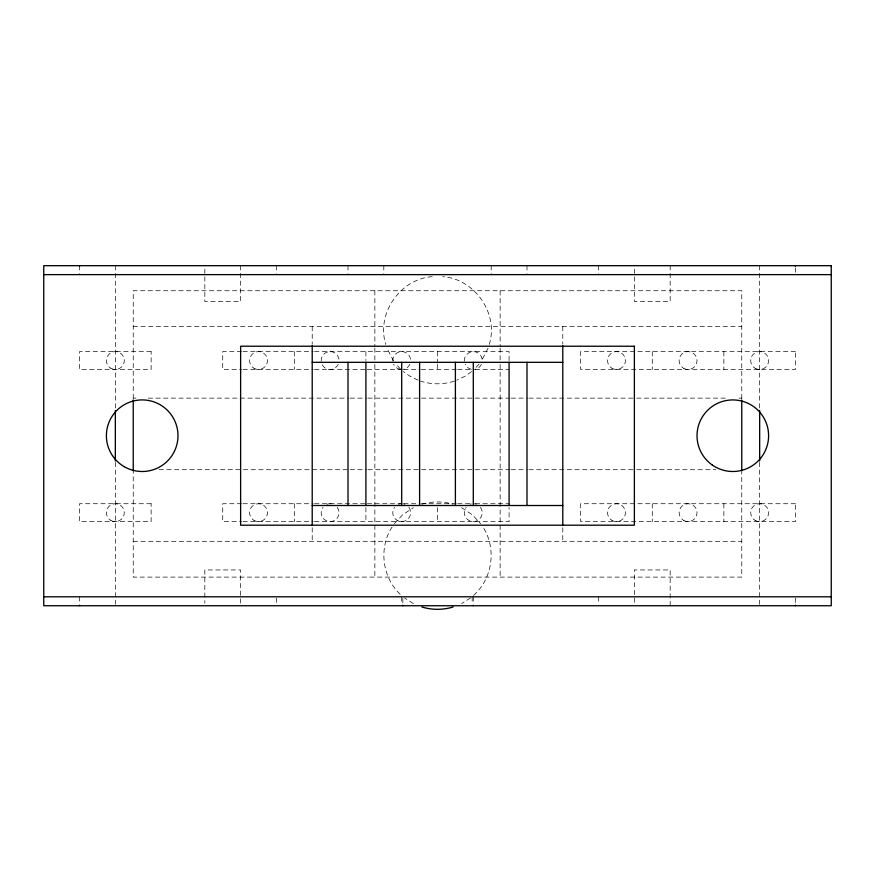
<?xml version="1.0" encoding="UTF-8"?>
<svg xmlns="http://www.w3.org/2000/svg" width="875" height="875" viewBox="0 0 875 875"><rect width="100%" height="100%" fill="white"/><g stroke="black" fill="none" stroke-linecap="round" stroke-linejoin="round"><path stroke-width="0.66" stroke-dasharray="4.38 3.28" d="M489.245 344.433C498.958 313.644 474.753 278.852 442.761 276.675M488.053 348.206L481.403 361.036M392.142 526.903C378.186 548.067 382.32 578.736 401.439 595.405M394.373 523.644L402.434 514.97L413.361 507.664M479.008 364.175L474.523 368.998M473.561 595.405C492.68 578.736 496.814 548.067 482.858 526.903M471.559 371.623L465.106 376.163L456.827 380.209M470.531 597.953L461.639 603.586M454.344 381.095C443.494 384.694 431.506 384.694 420.656 381.095M421.914 504.241C432.009 501.178 442.991 501.178 453.086 504.241M432.239 276.675C400.247 278.852 376.042 313.644 385.755 344.433M133.241 326.539L741.759 326.539M241.642 351.586L222.731 351.586L222.731 369.491L241.642 369.491M242.987 351.586L313.228 351.586M314.584 351.586L509.086 351.586L509.086 360.544M242.987 369.491L313.228 369.491M314.584 369.491L365.914 369.491M367.259 369.491L402.38 369.491M403.736 369.491L419.945 369.491M421.291 369.491L456.411 369.491M457.756 369.491L473.966 369.491M475.322 369.491L509.086 369.491M133.241 398.125L135.964 398.125M148.247 398.125L348.819 398.125M350.175 398.125L366.548 398.125M367.916 398.125L509.808 398.125M511.175 398.125L527.548 398.125M528.916 398.125L635.337 398.125M636.705 398.125L726.753 398.125M739.036 398.125L741.759 398.125M159.163 469.711L348.819 469.711M350.175 469.711L366.548 469.711M367.916 469.711L509.808 469.711M511.175 469.711L527.548 469.711M528.916 469.711L635.337 469.711M636.705 469.711L715.837 469.711M241.642 503.727L222.731 503.727L222.731 521.62L241.642 521.62M242.987 503.727L313.228 503.727M314.584 503.727L365.914 503.727M367.259 503.727L402.38 503.727M403.736 503.727L419.945 503.727M421.291 503.727L456.411 503.727M457.756 503.727L473.966 503.727M475.322 503.727L509.086 503.727M242.987 521.62L313.228 521.62M314.584 521.62L509.086 521.62L509.086 507.555M133.241 541.308L741.759 541.308M418.173 380.209L409.894 376.163L403.441 371.623M461.639 507.664L472.566 514.97L480.627 523.644M413.361 603.586L404.469 597.953M400.477 368.998L395.992 364.175M393.597 361.036L386.947 348.206M795.452 267.914L795.452 273.514M795.452 598.073L795.452 603.498M759.664 265.683L759.664 409.084M759.664 462.339L759.664 604.373M741.759 398.573L741.759 290.741L133.241 290.741L133.241 398.573M741.759 469.711L741.759 577.106L133.241 577.106L133.241 469.711M723.866 351.586L723.866 369.491M723.866 503.727L723.866 521.62M670.173 265.683L670.173 301.481L634.375 301.481L634.375 265.683M670.173 605.741L670.173 569.942L634.375 569.942L634.375 603.083M652.269 351.586L652.269 369.491M652.269 503.727L652.269 521.62M598.577 265.683L598.577 273.35M598.577 596.794L598.577 603.181M562.789 326.539L562.789 344.203M562.789 527.712L562.789 541.308M526.991 265.683L526.991 273.514M500.139 290.741L500.139 346.653M500.139 348.009L500.139 363.016M500.139 364.372L500.139 577.106M491.192 265.683L491.192 273.514M473.298 596.794L473.298 603.498M472.161 596.794L472.161 603.181M437.5 351.586L437.5 363.092M437.5 364.372L437.5 369.491M437.5 507.555L437.5 521.62M402.839 598.467L402.839 603.498M401.702 596.794L401.702 603.498M383.808 265.683L383.808 273.514M374.861 290.741L374.861 346.653M374.861 348.009L374.861 363.016M374.861 364.372L374.861 577.106M365.914 351.586L365.914 360.544M365.914 507.555L365.914 521.62M348.009 265.683L348.009 273.514M312.211 326.539L312.211 344.203M312.211 527.712L312.211 541.308M294.317 351.586L294.317 369.491M294.317 503.727L294.317 521.62M276.423 265.683L276.423 273.35M276.423 598.073L276.423 603.181M240.625 265.683L240.625 301.481L204.827 301.481L204.827 265.683M240.625 603.083L240.625 569.942L204.827 569.942L204.827 603.181M115.336 265.683L115.336 409.084M115.336 462.339L115.336 604.373M79.548 265.683L79.548 273.514M79.548 596.794L79.548 603.498M321.191 361.178A8.947 8.947 0 0 1 330.116 351.586A8.947 8.947 0 0 1 339.041 361.178M338.253 364.263A8.947 8.947 0 0 1 321.978 364.263M392.777 361.178A8.947 8.947 0 0 1 401.702 351.586A8.947 8.947 0 0 1 410.627 361.178M409.85 364.263A8.947 8.947 0 0 1 403.605 369.283M400.433 369.392A8.947 8.947 0 0 1 393.564 364.263M464.373 361.178A8.947 8.947 0 0 1 473.298 351.586A8.947 8.947 0 0 1 482.223 361.178M481.436 364.263A8.947 8.947 0 0 1 474.567 369.392M471.395 369.283A8.947 8.947 0 0 1 465.15 364.263M480.462 507.303A8.947 8.947 0 0 1 479.314 519.291A8.947 8.947 0 0 1 467.272 519.291A8.947 8.947 0 0 1 466.134 507.303M470.17 504.284A8.947 8.947 0 0 1 471.395 503.923M474.567 503.814A8.947 8.947 0 0 1 476.427 504.284M408.866 507.303A8.947 8.947 0 0 1 407.728 519.291A8.947 8.947 0 0 1 395.686 519.291A8.947 8.947 0 0 1 394.538 507.303M398.573 504.284A8.947 8.947 0 0 1 400.433 503.814M403.605 503.923A8.947 8.947 0 0 1 404.83 504.284M337.28 507.303A8.947 8.947 0 0 1 336.131 519.291A8.947 8.947 0 0 1 324.089 519.291A8.947 8.947 0 0 1 322.952 507.303M326.987 504.284A8.947 8.947 0 0 1 333.244 504.284M151.134 351.586L79.548 351.586L79.548 369.491L151.134 369.491L151.134 351.586M795.452 351.586L580.683 351.586L580.683 369.491L795.452 369.491L795.452 351.586M151.134 503.727L79.548 503.727L79.548 521.62L151.134 521.62L151.134 503.727M795.452 503.727L580.683 503.727L580.683 521.62L795.452 521.62L795.452 503.727M110.862 368.288A8.947 8.947 0 0 0 124.294 360.544A8.947 8.947 0 0 0 110.862 352.789A8.947 8.947 0 0 0 110.862 368.288M254.045 368.288A8.947 8.947 0 0 0 267.477 360.544A8.947 8.947 0 0 0 254.045 352.789A8.947 8.947 0 0 0 254.045 368.288M612.008 368.288A8.947 8.947 0 0 0 625.428 360.544A8.947 8.947 0 0 0 612.008 352.789A8.947 8.947 0 0 0 612.008 368.288M683.594 368.288A8.947 8.947 0 0 0 697.014 360.544A8.947 8.947 0 0 0 683.594 352.789A8.947 8.947 0 0 0 683.594 368.288M755.18 368.288A8.947 8.947 0 0 0 768.611 360.544A8.947 8.947 0 0 0 755.18 352.789A8.947 8.947 0 0 0 755.18 368.288M755.18 520.417A8.947 8.947 0 0 0 768.611 512.673A8.947 8.947 0 0 0 755.18 504.919A8.947 8.947 0 0 0 755.18 520.417M683.594 520.417A8.947 8.947 0 0 0 697.014 512.673A8.947 8.947 0 0 0 683.594 504.919A8.947 8.947 0 0 0 683.594 520.417M612.008 520.417A8.947 8.947 0 0 0 625.428 512.673A8.947 8.947 0 0 0 612.008 504.919A8.947 8.947 0 0 0 612.008 520.417M254.045 520.417A8.947 8.947 0 0 0 267.477 512.673A8.947 8.947 0 0 0 254.045 504.919A8.947 8.947 0 0 0 254.045 520.417M110.862 520.417A8.947 8.947 0 0 0 124.294 512.673A8.947 8.947 0 0 0 110.862 504.919A8.947 8.947 0 0 0 110.862 520.417"/><path stroke-width="1.31" d="M453.086 607.009C442.991 610.072 432.009 610.072 421.914 607.009M43.75 274.63L831.25 274.63M312.211 362.327L562.789 362.327M312.211 505.509L562.789 505.509M43.75 596.794L831.25 596.794M795.452 265.683L795.452 266.241M795.452 605.183L795.452 605.741M759.664 410.441L759.664 460.972M741.759 399.941L741.759 470.619M562.789 345.559L562.789 525M526.991 362.327L526.991 505.509M509.086 362.327L509.086 505.509M473.298 362.327L473.298 505.509M473.298 605.183L473.298 605.741M455.394 362.327L455.394 505.509M419.606 362.327L419.606 505.509M402.839 605.183L402.839 605.741M401.702 362.327L401.702 505.509M365.914 362.327L365.914 505.509M348.009 362.327L348.009 505.509M312.211 345.559L312.211 525M133.241 399.941L133.241 470.619M115.336 410.441L115.336 460.972M79.548 265.683L79.548 266.241M79.548 605.183L79.548 605.741M831.25 265.683L43.75 265.683L43.75 605.741L831.25 605.741L831.25 265.683M634.375 346.227L240.625 346.227L240.625 525.197L634.375 525.197L634.375 346.227M124.294 466.714A35.798 35.798 0 0 0 177.986 435.706A35.798 35.798 0 0 0 124.294 404.709A35.798 35.798 0 0 0 124.294 466.714M712.206 464.975A35.798 35.798 0 0 0 768.458 438.922A35.798 35.798 0 0 0 717.773 403.233A35.798 35.798 0 0 0 712.206 464.975"/></g></svg>
